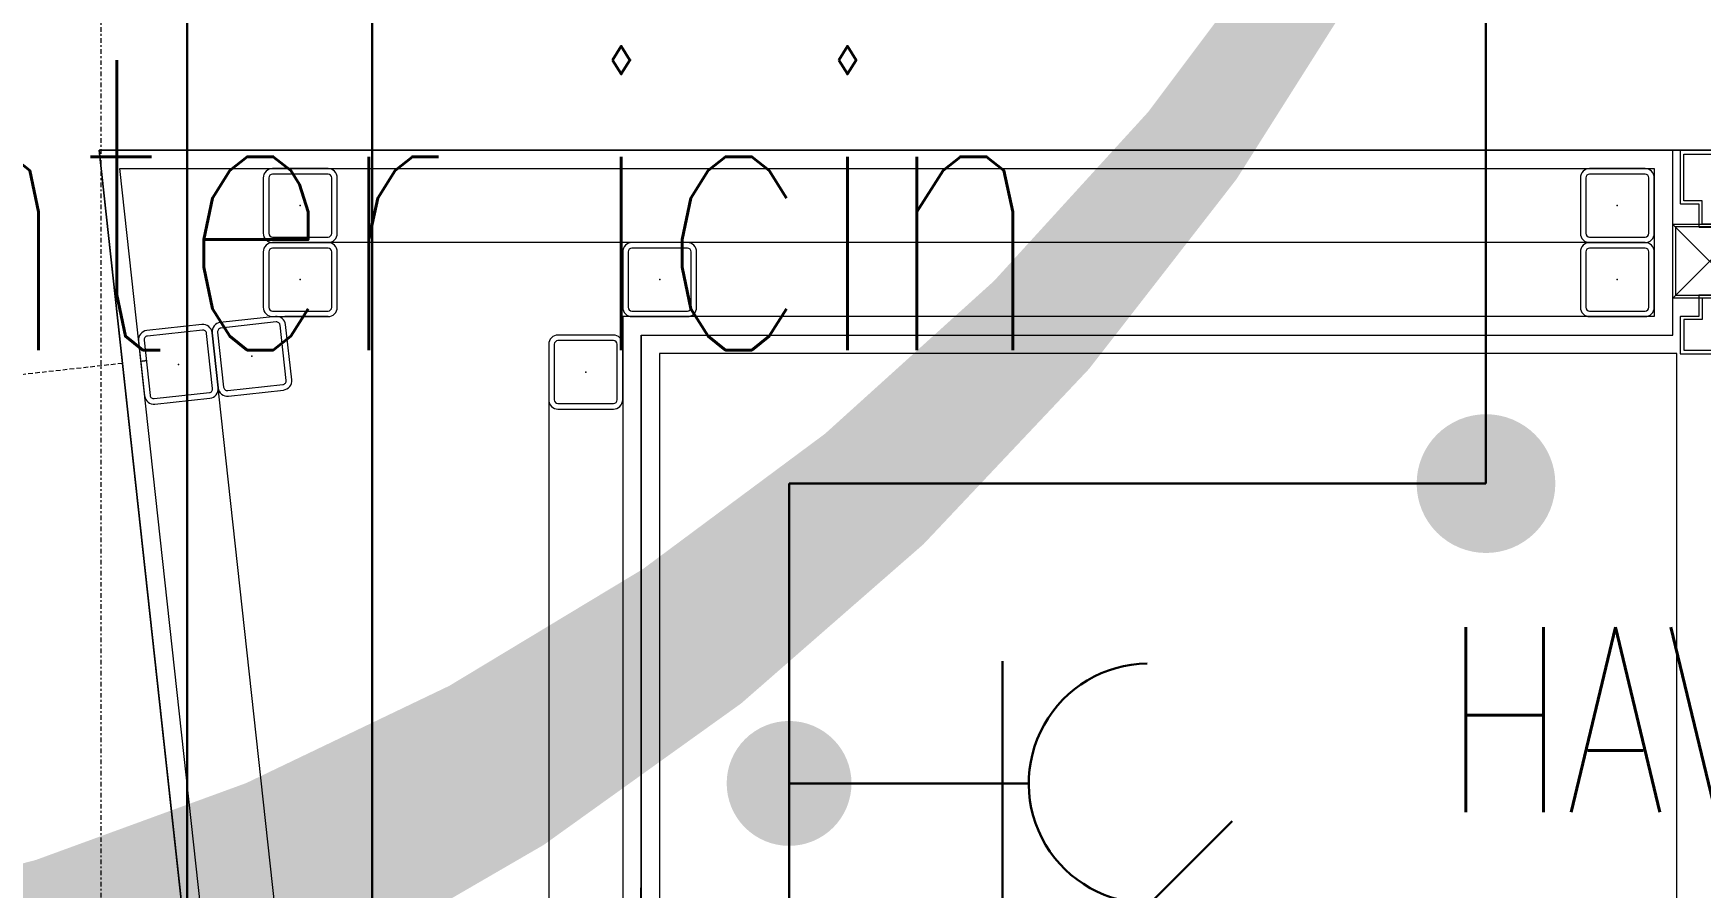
# Model space of a CAD drawing. Extents: x -1439 to 23780, y -1362 to 4476.
# Drawn here: x 9963.8 to 10054, y 2200.1 to 2246.3 of the extents above; entities that cross this region are included whole.
import ezdxf

# ---------------------------------------------------------------- set-up
doc = ezdxf.new("R2010")
doc.units = 0
doc.header["$MEASUREMENT"] = 0
for name, pattern in [('Audi$0$DASHDOT2', [0.5, 0.25, -0.125, 0, -0.125]), ('Audi$0$DOT2', [0.125, 0, -0.125]), ('Audi$0$HIDDEN', [0.375, 0.25, -0.125])]:
    doc.linetypes.add(name, pattern=pattern)
doc.layers.get('0').update_dxf_attribs({"color": 9, "lineweight": 9})
for name, color, linetype, lineweight in [('Audi$0$05V', 8, 'Continuous', 9), ('Audi$0$06D', 8, 'Continuous', 9), ('Audi$0$10', 8, 'Continuous', 9), ('Audi$0$11', 8, 'Continuous', 9), ('Audi$0$20', 8, 'Audi$0$DOT2', 9), ('Audi$0$24', 8, 'Audi$0$DASHDOT2', 9), ('Audi$0$35', 8, 'Continuous', 9), ('E-DATA BAGLATI UCU', 7, 'Continuous', 30), ('E-KABLO', 7, 'Continuous', 30), ('E-KAPAKLI PRİZ', 7, 'Continuous', 30), ('E-YAZI', 7, 'Continuous', 30)]:
    doc.layers.add(name, color=color, linetype=linetype, lineweight=lineweight)
doc.styles.add('E-YAZI', font='txttw.shx')

# ---------------------------------------------------------------- blocks, each defined once
blk = doc.blocks.new('Audi$0$lavabo 120')
at = {"lineweight": 0, "flags": 128}
blk.add_lwpolyline([(55, 0), (0, 0), (0, -120), (55, -120)], close=True, dxfattribs=at)
blk.add_lwpolyline([(55, -120), (55, 0), (0, 0), (0, -120)], close=True)
blk = doc.blocks.new('Audi$0$A$C74064896')
at = {"layer": 'Audi$0$05V', "rotation": 180}
blk.add_blockref('Audi$0$lavabo 120', (-414.789, -121), dxfattribs=at)
blk = doc.blocks.new('Audi$0$p-korkasa_40x40')
at = {"layer": 'Audi$0$10'}
for points in [[(-2, -2), (-2, -2, 4.557572), (-2, -2), (2, -2, 6.895317), (2, -2), (2, -2), (2, 2), (-2, 2), (-2, -2)], [(-1.85, -1.85), (-1.85, 1.85), (1.85, 1.85), (1.85, -1.85), (-1.85, -1.85, -4.556435), (-1.85, -1.85)]]:
    blk.add_lwpolyline(points, format="xyb", close=True, dxfattribs=at)
for points in [[(2, -2), (-2, 2)], [(2, 2), (-2, -1.969)]]:
    blk.add_lwpolyline(points, dxfattribs=at)
blk = doc.blocks.new('Audi$0$p-kapı')
at = {"layer": 'Audi$0$10'}
for points in [[(1.84, -2.445), (1.84, -1.425, -0.414214), (1.865, -1.4), (3, -1.4), (3, -0.425, -0.414214), (3.025, -0.4), (4.995, -0.4, -0.414214), (5.02, -0.425), (5.02, -4.05, -0.414214)], [(-5.98, -4.05), (-5.98, -0.425, -0.414214), (-5.955, -0.4), (-3.125, -0.4, -0.414214), (-3.1, -0.425), (-3.1, -1.4), (-1.865, -1.4, -0.414214), (-1.84, -1.425), (-1.84, -2.445)]]:
    blk.add_lwpolyline(points, format="xyb", dxfattribs=at)
for points in [[(-5.78, -0.6), (-5.78, -4), (-2, -4), (-2, -1.58), (-3.26, -1.58), (-3.26, -0.6)], [(2, -1.58), (3.16, -1.58), (3.16, -0.6), (4.82, -0.6), (4.82, -4), (2, -4)]]:
    blk.add_lwpolyline(points, close=True, dxfattribs=at)
at = {"layer": 'Audi$0$10', "rotation": 270}
blk.add_blockref('Audi$0$p-korkasa_40x40', (0, -2), dxfattribs=at)
blk = doc.blocks.new('Audi$0$Prf-40x40')
for points in [[(1.5, -2), (-1.5, -2, -0.414214), (-2, -1.5), (-2, 1.5, -0.414214), (-1.5, 2), (1.5, 2, -0.414214), (2, 1.5), (2, -1.5, -0.414214)], [(1.5, -1.7), (-1.5, -1.7, -0.414214), (-1.7, -1.5), (-1.7, 1.5, -0.414214), (-1.5, 1.7), (1.5, 1.7, -0.414214), (1.7, 1.5), (1.7, -1.5, -0.414214)]]:
    blk.add_lwpolyline(points, format="xyb", close=True)
at = {"color": 252}
blk.add_point((0, 0), dxfattribs=at)
blk = doc.blocks.new('100_KAPAKLI PRİZ')
at = {"layer": 'E-KAPAKLI PRİZ', "color": 4}
for p, q in [((1.216, 3.6), (0.379, 4.438)), ((0, 2.4), (0, 0)), ((-1.223, 2.136), (1.279, 2.136))]:
    blk.add_line(p, q, dxfattribs=at)
blk.add_arc((0, 3.6), 1.2, 180.7551, 0.7551, dxfattribs=at)

msp = doc.modelspace()

# ---------------------------------------------------------------- linework, layer by layer
at = {"color": 6}
msp.add_lwpolyline([(9843.909, 3047.999, 0, 20, -0.520567), (9983.416, 2902.79, 0, 20, -0.520567), (9983.416, 2902.79, 0, 20, -0.520567), (10058.983, 2711.114, 0, 20, -0.520567), (10058.983, 2711.114, 0, 20, -0.520567), (10079.328, 2510.725, 0, 20, -0.520567), (10079.328, 2510.725, 0, 20, -0.520567), (10053.17, 2310.336, 0, 20, -0.520567), (10053.17, 2310.336, 0, 20, -0.520567), (9867.16, 2199.977, 0, 20, -0.520567), (9867.16, 2199.977, 0, 20, -0.520567), (9666.618, 2194.169, 0, 20, -0.520567), (9666.618, 2194.169, 0, 20, -0.520567), (9358.538, 2217.402, 0, 20, -0.520567), (9358.538, 2217.402, 0, 20, -0.520567), (9198.686, 2345.187, 0, 20, -0.520567), (9198.686, 2345.187, 0, 20, -0.520567), (9187.06, 2548.48, 0, 20, -0.520567), (9187.06, 2548.48, 0, 20, -0.520567), (9169.622, 2754.677, 0, 20, -0.520567), (9169.622, 2754.677, 0, 20, -0.520567), (9236.469, 2966.682, 0, 20, -0.520567), (9437.011, 3024.766, 0, 20, -0.520567)], format="xyseb", dxfattribs=at)
at = {"layer": 'Audi$0$06D'}
for points in [[(10048, 2235), (9979.776, 2235)], [(9997.47, 2011.181), (9973.508, 2230.127)], [(9991.712, 2228), (9991.712, 2110.386)]]:
    msp.add_lwpolyline(points, dxfattribs=at)
at = {"layer": 'Audi$0$11'}
for points in [[(9992.5, 2010.637), (9967.397, 2240), (10052.5, 2240)], [(9996.712, 2230), (10052.5, 2230), (10052.5, 2240)], [(9993.494, 2010.746), (9968.513, 2239), (10051.5, 2239), (10051.5, 2231), (9995.712, 2231)], [(9979.776, 2231), (9977.436, 2231)], [(9995.712, 2231), (9995.712, 2110.246)], [(9996.712, 2230), (9996.712, 2110)]]:
    msp.add_lwpolyline(points, dxfattribs=at)
at = {"layer": 'Audi$0$20', "linetype": 'Audi$0$HIDDEN', "lineweight": 0}
for points in [[(7497.5, 1433.225, -0.101512), (9968.66, 2228.466, -0.101512)], [(9969.654, 2228.574, -0.000012), (9969.952, 2228.607)]]:
    msp.add_lwpolyline(points, format="xyb", dxfattribs=at)
at = {"layer": 'Audi$0$24'}
msp.add_lwpolyline([(9967.5, 195), (9967.5, 4035)], dxfattribs=at)
at = {"layer": 'Audi$0$35'}
msp.add_lwpolyline([(7909.5, 2803), (8525.5, 2803), (8525.5, 2363), (10472.5, 2363), (10472.5, 2240), (9967.397, 2240), (10004.839, 1897.894, 0.099521), (7703.07, 1167.165)], format="xyb", dxfattribs=at)
msp.add_lwpolyline([(10217.5, 2230), (10217.5, 2033.153, 0.008456), (10007.23, 2014.243), (9996.682, 2110.545), (9996.712, 2230), (10052.5, 2230), (10052.5, 2240), (10142.5, 2240), (10142.5, 2230)], format="xyb", close=True, dxfattribs=at)
at = {"layer": 'E-DATA BAGLATI UCU', "color": 4, "const_width": 3.75}
msp.add_lwpolyline([(10040.523, 2221.971, 1), (10044.273, 2221.971, 1)], format="xyb", close=True, dxfattribs=at)
at = {"layer": 'E-KABLO', "color": 6}
for p, q in [((10042.398, 2221.971), (10042.398, 2328.47)), ((9982.157, 2326.47), (9982.157, 2013.09)), ((10004.711, 2169.113), (10004.711, 2221.971)), ((10004.711, 2221.971), (10042.398, 2221.971))]:
    msp.add_line(p, q, dxfattribs=at)
at = {"layer": 'E-KABLO', "color": 4}
msp.add_line((9972.157, 2316.47), (9972.157, 2013.491), dxfattribs=at)
at = {"layer": 'E-KABLO', "color": 4, "linetype": 'Continuous', "const_width": 3.375}
msp.add_lwpolyline([(10003.023, 2205.765, -1), (10006.398, 2205.765, -1)], format="xyb", close=True, dxfattribs=at)

# ---------------------------------------------------------------- block references
at = {"xscale": -1, "rotation": 90}
msp.add_blockref('Audi$0$p-kapı', (10052.5, 2234), dxfattribs=at)
msp.add_blockref('Audi$0$A$C74064896', (10467.5, 2230))
at = {"layer": 'Audi$0$10', "xscale": -1}
for p in [(9978.276, 2237), (10049.5, 2237), (9978.276, 2233), (9997.712, 2233), (10049.5, 2233), (9993.712, 2228)]:
    msp.add_blockref('Audi$0$Prf-40x40', p, dxfattribs=at)
at = {"layer": 'Audi$0$10', "xscale": -1, "rotation": 96.25982961374353}
for p in [(9975.659, 2228.854), (9971.683, 2228.417)]:
    msp.add_blockref('Audi$0$Prf-40x40', p, dxfattribs=at)
at = {"layer": 'E-KAPAKLI PRİZ', "xscale": 5.399999999999998, "yscale": 5.399999999999998, "zscale": 5.399999999999998, "rotation": 270}
msp.add_blockref('100_KAPAKLI PRİZ', (10004.711, 2205.765), dxfattribs=at)

# ---------------------------------------------------------------- texts
at = {"layer": 'E-YAZI', "color": 3, "style": 'E-YAZI', "width": 0.7}
for s, height, p in [('Printer icin', 15.68, (9937.304, 2229.187)), ('HAVLU', 10, (10040.102, 2204.214))]:
    msp.add_text(s, height=height, dxfattribs=at).set_placement(p)

doc.saveas('drawing.dxf')
